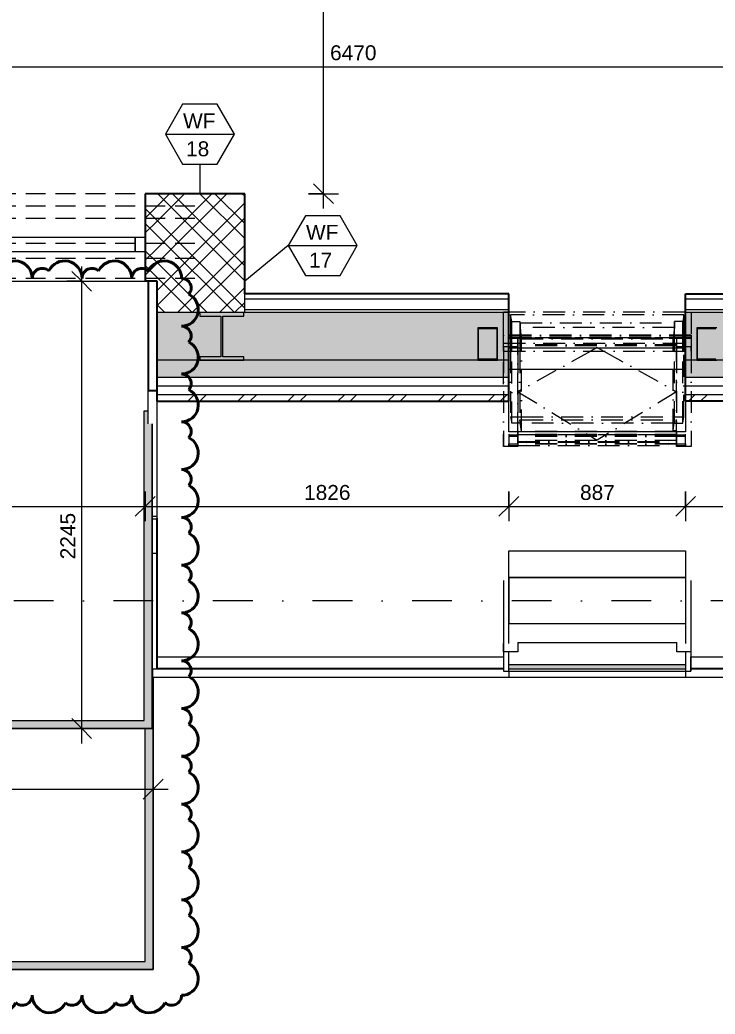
# Model space of a CAD drawing. Header units: millimetres. Extents: x -2204 to 40828, y -3577 to 13817.
# Drawn here: x 11476 to 14967, y -2074 to 2918 of the extents above; entities that cross this region are included whole.
import ezdxf

# ---------------------------------------------------------------- set-up
doc = ezdxf.new("R2010")
doc.units = ezdxf.units.MM
for name, pattern in [('HA_Dash_3mm-S1mm', [150, 100, -50]), ('HA_DashDot_10mm-S3mm', [500, 200, -150, 0, -150]), ('HA_DashDot_4mm', [200, 110, -45, 0, -45])]:
    doc.linetypes.add(name, pattern=pattern)
for name, color, linetype, lineweight in [('A-____-____-DIMS', 9, 'Continuous', 5), ('A-____-____-DIMS-50', 9, 'Continuous', 5), ('A-AREA-____-OTLN', 9, 'Continuous', 5), ('A-DETL-____-THIN', 9, 'Continuous', 9), ('A-FLOR-____-OTLN', 9, 'Continuous', 9), ('A-FLOR-HRAL-OTLN', 9, 'Continuous', 9), ('A-GENM-____-HDLN', 9, 'HA_Dash_3mm-S1mm', 9), ('A-GENM-____-OTLN', 9, 'Continuous', 9), ('A-GLAZ-____-OTLN', 9, 'Continuous', 5), ('A-GLAZ-CURT-MCUT', 9, 'Continuous', 5), ('A-GLAZ-CURT-OTLN', 9, 'Continuous', 5), ('A-GLAZ-CWMG-MCUT', 9, 'Continuous', 5), ('A-GLAZ-CWMG-OTLN', 9, 'Continuous', 5), ('A-ROOF-____-MCUT', 9, 'Continuous', 25), ('A-ROOF-____-OTLN', 9, 'Continuous', 9), ('A-ROOF-____-PATT', 9, 'Continuous', 25), ('A-WALL-____-MCUT', 9, 'Continuous', 9), ('A-WALL-____-OTLN', 9, 'Continuous', 9), ('A-WALL-____-PATT', 9, 'Continuous', 25), ('G-____-____-TEXT', 9, 'Continuous', 5), ('G-____-REVC-OTLN', 9, 'Continuous', 40), ('S-BEAM-____-MCUT', 9, 'Continuous', 25), ('S-GRID-____-OTLN', 9, 'Continuous', 5)]:
    doc.layers.add(name, color=color, linetype=linetype, lineweight=lineweight)
doc.styles.add('Arial_1', font='arial.ttf', dxfattribs={"height": 75})
doc.dimstyles.new('Inner_Dimensions', dxfattribs={"dimscale": 304.8, "dimtxt": 76.519455, "dimasz": 0.328084, "dimexe": 0.246063, "dimexo": 0.0625, "dimgap": 0.032808, "dimtad": 1, "dimdec": 0, "dimzin": 0, "dimdsep": 46, "dimtxsty": 'Arial_1', "dimblk1": 'OBLIQUE', "dimblk2": 'OBLIQUE', "dimsah": 1, "dimcen": 0.09, "dimdle": 0.246063, "dimazin": 0, "dimtfac": 1, "dimtdec": 4, "dimtix": 1, "dimtmove": 2, "dimatfit": 3, "dimfxl": 0.246063, "dimfxlon": 1, "dimtvp": 1, "dimtolj": 1, "dimtzin": 0, "dimlwd": 9, "dimlwe": 9, "dimarcsym": 2})
doc.dimstyles.new('Inner_Dimensions_1', dxfattribs={"dimscale": 304.8, "dimtxt": 76.519455, "dimasz": 0.328084, "dimexe": 0.246063, "dimexo": 0.0625, "dimgap": 0.032808, "dimtad": 1, "dimdec": 0, "dimzin": 0, "dimdsep": 46, "dimtxsty": 'Arial_1', "dimblk1": 'OBLIQUE', "dimblk2": 'OBLIQUE', "dimsah": 1, "dimcen": 0.09, "dimdle": 0.246063, "dimazin": 0, "dimtfac": 1, "dimtdec": 4, "dimtix": 1, "dimtmove": 0, "dimatfit": 3, "dimfxl": 0.246063, "dimfxlon": 1, "dimtvp": 1, "dimtolj": 1, "dimtzin": 0, "dimlwd": 9, "dimlwe": 9, "dimarcsym": 2})
pattern_1 = [(45, (0, 0), (-106.066, 106.066), []), (45, (75, 0), (-106.066, 106.066), []), (315, (0, 0), (106.066, 106.066), []), (315, (75, 0), (106.066, 106.066), [])]
pattern_2 = [(0, (0, 0), (58.594, 33.829), [39.062, -78.125]), (120, (0, 0), (-58.593773, 33.82939), [39.063, -78.125]), (60, (0, 0), (0.000227, 67.65839), [0, -78.125, 39.063, 0])]

# ---------------------------------------------------------------- blocks, each defined once
blk = doc.blocks.new('181_D_1_2_XXX_00_STA_211108_detached_rvt-1-DSP_3NP-A')
at = {"layer": 'S-BEAM-____-MCUT', "color": 250, "lineweight": 18}
for p, q in [((12600, 1447.9), (12380, 1447.9)), ((12380, 1447.9), (12380, 1430.5)), ((12600, 1430.5), (12600, 1447.9)), ((12380, 1430.5), (12485.3, 1430.5)), ((12485.3, 1430.5), (12485.3, 1226.7)), ((12494.8, 1226.7), (12494.8, 1430.5)), ((12494.8, 1430.5), (12600, 1430.5)), ((13874.7, 1371.8), (13774.7, 1371.8)), ((13774.7, 1371.8), (13774.7, 1209.2)), ((13778.7, 1367.5), (13870.7, 1367.5)), ((13778.7, 1213.5), (13778.7, 1367.5)), ((13870.7, 1367.5), (13870.7, 1213.5)), ((13874.7, 1209.2), (13874.7, 1371.8)), ((14974.7, 1371.8), (14874.7, 1371.8)), ((14874.7, 1371.8), (14874.7, 1209.2)), ((14878.7, 1367.5), (14970.7, 1367.5)), ((14878.7, 1213.5), (14878.7, 1367.5)), ((12485.3, 1226.7), (12380, 1226.7)), ((12380, 1226.7), (12380, 1209.3)), ((12380, 1209.3), (12600, 1209.3)), ((12600, 1226.7), (12494.8, 1226.7)), ((12600, 1209.3), (12600, 1226.7)), ((13774.7, 1209.2), (13874.7, 1209.2)), ((13870.7, 1213.5), (13778.7, 1213.5)), ((14874.7, 1209.2), (14974.7, 1209.2)), ((14970.7, 1213.5), (14878.7, 1213.5))]:
    blk.add_line(p, q, dxfattribs=at)
blk = doc.blocks.new('Roof-Windows_VELUX_VFE - VFE size 940x1370 _PK38__67_26-2206238-DSP_3NP-A')
at = {"layer": 'A-GLAZ-____-OTLN'}
for p, q in [((470, 235), (-470, 235)), ((-470, -220.2), (-470, 235)), ((470, -220.2), (470, 235)), ((-470, 137.5), (-399.6, 137.5)), ((-470, 96.6), (-470, 137.5)), ((-399.6, 137.5), (-399.6, 90.9)), ((399.6, 137.5), (470, 137.5)), ((399.6, 90.9), (399.6, 137.5)), ((470, 137.5), (470, 96.6)), ((399.6, 90.9), (-399.6, 90.9)), ((443.7, -3.7), (-443.7, -3.7)), ((-443.7, -235), (443.7, -235))]:
    blk.add_line(p, q, dxfattribs=at)
blk = doc.blocks.new('Top Rail Type - Top Rail_Internal_-1473487-DSP_3NP-A')
at = {"layer": 'A-FLOR-HRAL-OTLN'}
for points in [[(12145, -1850), (12145, -385), (12142.5, -385), (12142.5, -362.5), (12140, -362.5), (12140, -640), (12105, -640), (12105, -1810)], [(8455, -1850), (8495, -1810), (8495, -640), (8455, -640), (8455, -1007.9)], [(8455, -1850), (12145, -1850), (12105, -1810), (8495, -1810)]]:
    blk.add_hatch(color=256, dxfattribs=at).paths.add_polyline_path(points)
for p, q in [((12145, -385), (12145, -1850)), ((8455, -1850), (8455, -640)), ((8495, -640), (8495, -1810)), ((12105, -1810), (12105, -640)), ((8495, -1810), (12105, -1810)), ((12145, -1850), (8455, -1850))]:
    blk.add_line(p, q, dxfattribs=at)
blk = doc.blocks.new('Top Rail Type - Top Rail_Internal_-V6-DSP_3NP-A')
at = {"layer": 'A-FLOR-HRAL-OTLN'}
for p, q in [((12145, -1850), (12145, -385)), ((8455, -640), (8455, -1850)), ((8495, -640), (8495, -1810)), ((12105, -1810), (12105, -640)), ((8495, -1810), (12105, -1810)), ((8455, -1850), (12145, -1850))]:
    blk.add_line(p, q, dxfattribs=at)
blk = doc.blocks.new('Top Rail Type - Top Rail_Internal_-1473658-DSP_3NP-A')
at = {"layer": 'A-FLOR-HRAL-OTLN'}
for points in [[(8445, -640), (8485, -600), (8485, 954.5), (8465, 954.5), (8465, 889.9), (8445, 889.9), (8445, -536.3)], [(12140, -640), (12140, 889.9), (12120, 889.9), (12120, 954.5), (12100, 954.5), (12100, -600)], [(8445, -640), (12140, -640), (12100, -600), (8485, -600)]]:
    blk.add_hatch(color=256, dxfattribs=at).paths.add_polyline_path(points)
for p, q in [((8465, 954.5), (8485, 954.5)), ((8485, 954.5), (8485, -600)), ((12100, 954.5), (12120, 954.5)), ((12100, -600), (12100, 954.5)), ((8445, -640), (8445, 889.9)), ((12140, 889.9), (12140, -640)), ((12140, -640), (8445, -640)), ((8485, -600), (12100, -600))]:
    blk.add_line(p, q, dxfattribs=at)
blk = doc.blocks.new('Top Rail Type - Top Rail_Internal_-V9-DSP_3NP-A')
at = {"layer": 'A-FLOR-HRAL-OTLN'}
for p, q in [((8485, 954.5), (8465, 954.5)), ((8485, 954.5), (8485, -600)), ((12100, 954.5), (12120, 954.5)), ((12100, -600), (12100, 954.5)), ((8445, 889.9), (8445, -640)), ((12140, -640), (12140, 889.9)), ((8445, -640), (12140, -640)), ((8485, -600), (12100, -600))]:
    blk.add_line(p, q, dxfattribs=at)
blk = doc.blocks.new('Systémový panel - Sklo-1774441-DSP_3NP-A')
at = {"layer": 'A-GLAZ-CURT-MCUT'}
for p, q in [((789.375, 70), (-789.375, 70)), ((-789.375, 70), (-789.375, 0)), ((789.375, 0), (789.375, 70)), ((-789.375, 0), (789.375, 0))]:
    blk.add_line(p, q, dxfattribs=at)
blk = doc.blocks.new('Obdélníková příčel - 50x70mm EXT-1499829-DSP_3NP-A')
at = {"layer": 'A-GLAZ-CWMG-MCUT'}
for p, q in [((0, 0), (-50, 0)), ((-50, 0), (-50, -70)), ((0, -70), (0, 0)), ((-50, -70), (0, -70))]:
    blk.add_line(p, q, dxfattribs=at)
blk = doc.blocks.new('Roof-Windows_VELUX_GLL_1061 - PK08-V19-DSP_3NP-A')
at = {"layer": 'A-GLAZ-____-OTLN', "color": 253, "linetype": 'HA_DashDot_4mm'}
for p, q in [((13904, 1451.4), (14846, 1451.4)), ((13904, 1334.7), (13904, 1451.4)), ((14846, 1451.4), (14846, 1334.7)), ((13904, 1322.2), (13904, 1334.7)), ((14846, 1334.7), (13904, 1334.7)), ((13904, 1318.2), (13904, 1322.2)), ((14846, 1322.2), (13904, 1322.2)), ((13904, 1294.8), (13904, 1318.2)), ((14846, 1318.2), (13904, 1318.2)), ((14846, 1334.7), (14846, 1322.2)), ((14846, 1322.2), (14846, 1318.2)), ((14846, 1318.2), (14846, 1294.8)), ((13904, 1254.4), (13904, 1294.8)), ((13904, 1294.8), (14846, 1294.8)), ((13904, 1254.4), (13904, 775.7)), ((13904, 1254.4), (14846, 1254.4)), ((13976.9, 1254.4), (13976.9, 775.7)), ((14342.2, 1254.4), (13976.9, 1050.5)), ((14407.8, 1254.4), (14773.4, 1050.3)), ((14773.4, 1254.4), (14773.4, 775.7)), ((14846, 1294.8), (14846, 1254.4)), ((14846, 1254.4), (14846, 775.7)), ((13976.9, 1050.1), (14375, 807.1)), ((14773.4, 1050.3), (14375, 807.1)), ((13976.9, 801), (14773.4, 801)), ((13976.9, 775.7), (13904, 775.7)), ((13976.9, 796.6), (14773.4, 796.6)), ((14773.4, 788.9), (13976.9, 788.9)), ((13976.9, 780.4), (14773.4, 780.4)), ((14846, 775.7), (14773.4, 775.7))]:
    blk.add_line(p, q, dxfattribs=at)
at = {"layer": 'A-GLAZ-____-OTLN', "color": 31, "linetype": 'HA_DashDot_4mm'}
for p, q in [((13904, 1334.7), (13904, 1451.4)), ((14846, 1451.4), (14846, 1334.7)), ((14810.3, 1436.6), (13940, 1436.6)), ((13940, 1436.6), (13940, 1334.7)), ((13945.4, 1403), (13940, 1436.6)), ((13945.4, 1334.7), (13945.4, 1403)), ((13945.4, 1403), (13987, 1403)), ((13987, 1403), (13987, 1334.7)), ((13987, 1403), (13987.7, 1397)), ((14763, 1403.5), (14762.2, 1397)), ((14804.7, 1403.5), (14763, 1403.5)), ((14763, 1334.7), (14763, 1403.5)), ((14810.3, 1436.6), (14804.7, 1403.5)), ((14804.7, 1334.7), (14804.7, 1403.5)), ((14810.3, 1334.7), (14810.3, 1436.6)), ((13987.7, 1397), (13987.7, 1373.6)), ((13987.7, 1397), (14762.2, 1397)), ((13987.7, 1373.6), (13991.9, 1334.7)), ((14762.2, 1373.6), (13987.7, 1373.6)), ((14762.2, 1373.6), (14758, 1334.7)), ((14762.2, 1397), (14762.2, 1373.6)), ((13904, 1334.7), (13904, 1330.7)), ((13904, 1330.7), (13904, 1334.7)), ((13904, 1275.7), (13904, 1330.7)), ((14846, 1330.7), (13904, 1330.7)), ((13940, 1330.7), (13940, 1275.7)), ((13945.4, 1275.7), (13945.4, 1330.7)), ((13976.6, 1321.5), (14773.4, 1321.5)), ((13976.6, 1286.5), (13976.6, 1321.5)), ((13976.9, 1321.5), (13976.9, 1286.5)), ((14773.4, 1321.5), (13976.9, 1321.5)), ((13987, 1330.7), (13987, 1321.5)), ((13992.4, 1330.7), (13993.4, 1321.5)), ((14757.6, 1330.7), (14756.6, 1321.5)), ((14763, 1321.5), (14763, 1330.7)), ((14773.4, 1321.5), (14773.4, 1286.5)), ((14773.4, 1321.5), (14773.4, 1286.5)), ((14804.7, 1275.7), (14804.7, 1330.7)), ((14810.3, 1275.7), (14810.3, 1330.7)), ((14846, 1334.7), (14846, 1330.7)), ((14846, 1330.7), (14846, 1334.7)), ((14846, 1330.7), (14846, 1275.7)), ((13976.9, 1275.7), (13904, 1275.7)), ((13904, 1275.7), (13904, 1254.4)), ((13904, 1275.7), (13904, 1254.4)), ((13904, 1089.3), (13904, 1254.4)), ((13940, 1254.4), (13940, 925.2)), ((13945.4, 892.3), (13945.4, 1254.4)), ((13976.6, 1286.5), (13976.6, 1275.7)), ((14773.4, 1286.5), (13976.6, 1286.5)), ((13976.6, 1254.4), (13976.6, 801)), ((13976.9, 1286.5), (13976.9, 1280.8)), ((14773.4, 1286.5), (13976.9, 1286.5)), ((13976.9, 1280.8), (13976.9, 1275.7)), ((14773.4, 1280.8), (13976.9, 1280.8)), ((13976.9, 1275.7), (13976.9, 1254.4)), ((13994, 850.9), (13994, 1254.4)), ((14375, 1272.7), (14342.2, 1254.4)), ((14375, 1272.7), (14407.8, 1254.4)), ((14756.4, 855), (14756.4, 1254.4)), ((14773.4, 1286.5), (14773.4, 1280.8)), ((14773.4, 1275.7), (14773.4, 1286.5)), ((14773.4, 1280.8), (14773.4, 1275.7)), ((14846, 1275.7), (14773.4, 1275.7)), ((14773.4, 1275.7), (14773.4, 1254.4)), ((14773.4, 801), (14773.4, 1254.4)), ((14804.7, 892.8), (14804.7, 1254.4)), ((14810.3, 925.2), (14810.3, 1254.4)), ((14846, 1254.4), (14846, 1275.7)), ((14846, 1275.7), (14846, 1254.4)), ((14846, 1254.4), (14846, 1089.3)), ((13940, 925.2), (13976.6, 925.2)), ((13940, 925.2), (13945.4, 892.3)), ((13994, 925.2), (14756.4, 925.2)), ((13994, 909.7), (14756.4, 909.7)), ((14773.4, 925.2), (14810.3, 925.2)), ((14804.7, 892.8), (14810.3, 925.2)), ((13976.6, 892.3), (13945.4, 892.3)), ((14773.4, 850.9), (13994, 850.9)), ((14773.4, 855), (14756.4, 855)), ((14773.4, 892.8), (14804.7, 892.8)), ((13904, 775.7), (13904, 838)), ((13931.3, 838), (13931.3, 789.5)), ((13931.3, 833.7), (13931.3, 832.6)), ((13931.3, 832.6), (13931.3, 826.7)), ((13976.6, 832.6), (13931.3, 832.6)), ((13931.3, 826.7), (13931.3, 789.5)), ((13976.6, 826.7), (13931.3, 826.7)), ((13976.9, 836), (14773.4, 836)), ((14773.4, 836), (13976.9, 836)), ((13976.9, 796.6), (13976.9, 801)), ((14818.7, 832.6), (14773.4, 832.6)), ((14818.7, 826.7), (14773.4, 826.7)), ((14773.4, 796.6), (14773.4, 801)), ((14818.7, 789.5), (14818.7, 838)), ((14818.7, 832.6), (14818.7, 833.7)), ((14818.7, 826.7), (14818.7, 832.6)), ((14818.7, 789.5), (14818.7, 826.7)), ((14846, 838), (14846, 775.7)), ((13931.3, 789.5), (13976.9, 789.5)), ((13931.3, 780.4), (13931.3, 789.5)), ((13931.3, 780.4), (13976.9, 780.4)), ((13931.3, 780.4), (13931.3, 780.4)), ((13976.9, 788.9), (13976.9, 796.6)), ((13976.9, 788.9), (13976.9, 775.7)), ((14773.4, 787.1), (13976.9, 787.1)), ((14773.4, 796.6), (14773.4, 788.9)), ((14773.4, 789.5), (14818.7, 789.5)), ((14773.4, 775.7), (14773.4, 788.9)), ((14773.4, 780.4), (14818.7, 780.4)), ((14818.7, 789.5), (14818.7, 780.4)), ((14818.7, 780.4), (14818.7, 780.4))]:
    blk.add_line(p, q, dxfattribs=at)
at = {"layer": 'A-GLAZ-____-OTLN', "color": 7, "linetype": 'HA_DashDot_4mm'}
for p, q in [((13904, 1330.7), (13904, 1334.7)), ((13940, 1334.7), (13940, 1330.7)), ((13945.4, 1330.7), (13945.4, 1334.7)), ((13976.6, 1275.7), (13976.6, 1321.5)), ((13976.9, 1321.5), (13976.9, 1275.7)), ((13987, 1334.7), (13987, 1330.7)), ((13987, 1321.5), (13987, 1318.2)), ((13987, 1318.1), (13987, 1254.4)), ((13991.9, 1334.7), (13992.4, 1330.7)), ((13993.4, 1321.5), (13994, 1315.7)), ((13994, 1254.4), (13994, 1315.7)), ((13994, 1315.7), (14773.4, 1315.7)), ((14756.5, 1321.4), (14756.4, 1320.1)), ((14756.4, 1320.1), (14773.4, 1320.1)), ((14756.4, 1315.7), (14756.4, 1320.1)), ((14756.4, 1254.4), (14756.4, 1315.7)), ((14758, 1334.7), (14757.6, 1330.7)), ((14763, 1330.7), (14763, 1334.7)), ((14763, 1320.1), (14763, 1321.4)), ((14763, 1254.4), (14763, 1315.7)), ((14773.4, 1315.7), (14773.4, 1321.5)), ((14773.4, 1321.5), (14773.4, 1275.7)), ((14773.4, 1320.1), (14773.4, 1315.7)), ((14773.4, 1320.1), (14773.4, 1315.7)), ((14773.4, 1315.7), (14773.4, 1275.7)), ((14804.7, 1330.7), (14804.7, 1334.7)), ((14810.3, 1330.7), (14810.3, 1334.7)), ((14846, 1334.7), (14846, 1330.7)), ((13904, 1254.4), (13904, 1275.7)), ((13940, 1275.7), (13940, 1254.4)), ((13945.4, 1254.4), (13945.4, 1275.7)), ((13976.6, 1275.7), (13976.6, 1254.4)), ((13976.6, 1254.4), (13976.6, 1275.7)), ((13976.6, 836), (13976.6, 1254.4)), ((13976.9, 1275.7), (13976.9, 1254.4)), ((13976.9, 1254.4), (13976.9, 836)), ((13987, 1254.4), (13987, 909.7)), ((14763, 892.8), (14763, 1254.4)), ((14773.4, 1275.7), (14773.4, 1254.4)), ((14773.4, 1254.4), (14773.4, 1275.7)), ((14773.4, 1275.7), (14773.4, 1254.4)), ((14773.4, 1254.4), (14773.4, 855)), ((14773.4, 1254.4), (14773.4, 836)), ((14804.7, 1254.4), (14804.7, 1275.7)), ((14810.3, 1254.4), (14810.3, 1275.7)), ((14846, 1275.7), (14846, 1254.4)), ((13976.9, 925.2), (13994, 925.2)), ((13987, 909.7), (13994, 909.7)), ((13994, 850.9), (13987, 909.7)), ((14756.4, 925.2), (14773.4, 925.2)), ((14756.4, 909.7), (14762.9, 909.7)), ((14756.4, 855), (14762.9, 909.7)), ((14762.9, 909.7), (14762.9, 892.3)), ((13989.1, 892.3), (13976.9, 892.3)), ((13994, 892.3), (13989.1, 892.3)), ((14756.4, 892.3), (13994, 892.3)), ((14760.8, 892.3), (14756.4, 892.3)), ((14762.9, 892.3), (14760.8, 892.3)), ((14762.9, 892.3), (14763, 892.8)), ((14763, 892.8), (14773.4, 892.8)), ((14773.4, 850.9), (14773.4, 855)), ((14773.4, 836), (14773.4, 850.9)), ((13976.6, 836), (13976.6, 801)), ((13976.9, 801), (13976.9, 836)), ((14773.4, 832.6), (13976.9, 832.6)), ((14773.4, 826.7), (13976.9, 826.7)), ((13976.9, 800.8), (13976.9, 806.1)), ((13976.9, 806.1), (13976.9, 801)), ((14773.4, 806.1), (13976.9, 806.1)), ((13976.9, 801), (13976.9, 788.9)), ((13976.9, 796.9), (13976.9, 800.8)), ((14773.4, 801), (14773.4, 836)), ((14773.4, 836), (14773.4, 801)), ((14773.4, 806.1), (14773.4, 800.8)), ((14773.4, 801), (14773.4, 806.1)), ((14773.4, 788.9), (14773.4, 801)), ((14773.4, 800.8), (14773.4, 796.9)), ((13931.3, 789.5), (13931.3, 787.1)), ((13931.3, 787.1), (13931.3, 785.8)), ((13976.9, 787.1), (13931.3, 787.1)), ((13931.3, 785.8), (13931.3, 784.5)), ((13931.3, 783.8), (13931.3, 782.5)), ((13931.3, 782.5), (13931.3, 781.8)), ((13931.3, 781.8), (13931.3, 780.8)), ((13931.3, 780.8), (13931.3, 780.6)), ((13931.3, 780.6), (13931.3, 780.4)), ((13976.9, 789.5), (13976.9, 796.6)), ((13976.9, 789.5), (13976.9, 788.9)), ((14773.4, 796.6), (14773.4, 789.5)), ((14773.4, 788.9), (14773.4, 789.5)), ((14818.7, 787.1), (14773.4, 787.1)), ((14818.7, 787.1), (14818.7, 789.5)), ((14818.7, 785.8), (14818.7, 787.1)), ((14818.7, 784.5), (14818.7, 785.8)), ((14818.7, 783.1), (14818.7, 783.8)), ((14818.7, 781.8), (14818.7, 783.1)), ((14818.7, 781.3), (14818.7, 781.8)), ((14818.7, 780.6), (14818.7, 781.3)), ((14818.7, 780.4), (14818.7, 780.6))]:
    blk.add_line(p, q, dxfattribs=at)
at = {"layer": 'A-GLAZ-____-OTLN', "color": 10, "linetype": 'HA_DashDot_4mm'}
blk.add_line((14763, 1315.7), (14763, 1320.1), dxfattribs=at)
blk = doc.blocks.new('TB_Porotherm KPVarioUNI_3000mm - TB_Porotherm KPVarioUNI_3000mm-2008209-DSP_3NP-A')
at = {"layer": 'A-GENM-____-HDLN'}
for p, q in [((-1500, 205), (1500, 205)), ((-1500, 105), (1500, 105)), ((-1500, 30), (1500, 30)), ((-100, 0), (100, 0)), ((-1500, -95), (1500, -95)), ((-1500, -157.5), (1500, -157.5)), ((-1500, -220), (1500, -220))]:
    blk.add_line(p, q, dxfattribs=at)
blk = doc.blocks.new('Railing - Railing-2181638-DSP_3NP-A')
at = {"layer": 'A-FLOR-HRAL-OTLN'}
blk.add_hatch(color=256, dxfattribs=at).paths.add_polyline_path([(14818.7, -340), (14818.7, -320), (13931.3, -320), (13931.3, -340), (14784.6, -340)])
for p, q in [((14818.7, -320), (13931.3, -320)), ((13931.3, -340), (14818.7, -340))]:
    blk.add_line(p, q, dxfattribs=at)
blk = doc.blocks.new('DIMBLOCK5-DSP_3NP-A')
at = {"layer": 'A-____-____-DIMS-50', "lineweight": 9}
for p, q in [((9605, 2757.7), (9605, 2607.7)), ((9605, 2682.7), (9605, 2757.7)), ((16075, 2757.7), (16075, 2607.7)), ((16075, 2682.7), (16075, 2757.7)), ((9605, 2682.7), (9655, 2732.7)), ((16075, 2682.7), (16125, 2732.7)), ((9605, 2682.7), (9555, 2632.7)), ((9605, 2682.7), (16075, 2682.7)), ((16075, 2682.7), (16025, 2632.7))]:
    blk.add_line(p, q, dxfattribs=at)
at = {"layer": 'A-____-____-DIMS-50', "color": 0, "lineweight": 9, "insert": (13033.4, 2790.1), "char_height": 75, "width": 276.883, "attachment_point": 1, "line_spacing_factor": 0.941778, "style": 'Arial_1'}
blk.add_mtext('6470', dxfattribs=at)
blk = doc.blocks.new('_Oblique')
at = {"color": 0, "linetype": 'ByBlock', "lineweight": -2}
blk.add_line((-0.5, -0.5), (0.5, 0.5), dxfattribs=at)
blk = doc.blocks.new('DIMBLOCK125-DSP_3NP-A')
at = {"layer": 'A-____-____-DIMS-50', "lineweight": 9}
for p, q in [((9605, 550.1), (9605, 400.1)), ((9605, 475.1), (9605, 550.1)), ((12105, 550.1), (12105, 400.1)), ((12105, 475.1), (12105, 550.1)), ((9605, 475.1), (9655, 525.1)), ((12105, 475.1), (12155, 525.1)), ((9605, 475.1), (9555, 425.1)), ((9605, 475.1), (12105, 475.1)), ((12105, 475.1), (12055, 425.1))]:
    blk.add_line(p, q, dxfattribs=at)
at = {"layer": 'A-____-____-DIMS-50', "color": 0, "lineweight": 9, "insert": (10739.6, 582.4), "char_height": 75, "width": 276.883, "attachment_point": 1, "line_spacing_factor": 0.941778, "style": 'Arial_1'}
blk.add_mtext('2500', dxfattribs=at)
blk = doc.blocks.new('DIMBLOCK126-DSP_3NP-A')
at = {"layer": 'A-____-____-DIMS-50', "lineweight": 9}
for p, q in [((12105, 550.1), (12105, 400.1)), ((12105, 475.1), (12105, 550.1)), ((13931.3, 550.1), (13931.3, 400.1)), ((13931.3, 475.1), (13931.3, 550.1)), ((12105, 475.1), (12155, 525.1)), ((13931.3, 475.1), (13981.3, 525.1)), ((12105, 475.1), (12055, 425.1)), ((12105, 475.1), (13931.3, 475.1)), ((13931.3, 475.1), (13881.3, 425.1))]:
    blk.add_line(p, q, dxfattribs=at)
at = {"layer": 'A-____-____-DIMS-50', "color": 0, "lineweight": 9, "insert": (12902.8, 582.4), "char_height": 75, "width": 276.883, "attachment_point": 1, "line_spacing_factor": 0.941778, "style": 'Arial_1'}
blk.add_mtext('1826', dxfattribs=at)
blk = doc.blocks.new('DIMBLOCK127-DSP_3NP-A')
at = {"layer": 'A-____-____-DIMS-50', "lineweight": 9}
for p, q in [((13931.3, 550.1), (13931.3, 400.1)), ((13931.3, 475.1), (13931.3, 550.1)), ((14818.7, 550.1), (14818.7, 400.1)), ((14818.7, 475.1), (14818.7, 550.1)), ((13931.3, 475.1), (13981.3, 525.1)), ((14818.7, 475.1), (14868.7, 525.1)), ((13931.3, 475.1), (13881.3, 425.1)), ((13931.3, 475.1), (14818.7, 475.1)), ((14818.7, 475.1), (14768.7, 425.1))]:
    blk.add_line(p, q, dxfattribs=at)
at = {"layer": 'A-____-____-DIMS-50', "color": 0, "lineweight": 9, "insert": (14288.5, 582.4), "char_height": 75, "width": 207.662, "attachment_point": 1, "line_spacing_factor": 0.941778, "style": 'Arial_1'}
blk.add_mtext('887', dxfattribs=at)
blk = doc.blocks.new('DIMBLOCK128-DSP_3NP-A')
at = {"layer": 'A-____-____-DIMS-50', "lineweight": 9}
for p, q in [((14818.7, 550.1), (14818.7, 400.1)), ((14818.7, 475.1), (14818.7, 550.1)), ((16580, 550.1), (16580, 400.1)), ((16580, 475.1), (16580, 550.1)), ((14818.7, 475.1), (14868.7, 525.1)), ((16580, 475.1), (16630, 525.1)), ((14818.7, 475.1), (14768.7, 425.1)), ((14818.7, 475.1), (16580, 475.1)), ((16580, 475.1), (16530, 425.1))]:
    blk.add_line(p, q, dxfattribs=at)
at = {"layer": 'A-____-____-DIMS-50', "color": 0, "lineweight": 9, "insert": (15584, 582.4), "char_height": 75, "width": 276.883, "attachment_point": 1, "line_spacing_factor": 0.941778, "style": 'Arial_1'}
blk.add_mtext('1761', dxfattribs=at)
blk = doc.blocks.new('DIMBLOCK219-DSP_3NP-A')
at = {"layer": 'A-____-____-DIMS-50', "lineweight": 9}
for p, q in [((13000.8, 4725), (12950.8, 4775)), ((12925.8, 4725), (13075.8, 4725)), ((13000.8, 4725), (12925.8, 4725)), ((13000.8, 1970), (13000.8, 4725)), ((13000.8, 4725), (13050.8, 4675)), ((13000.8, 2045), (12950.8, 2095)), ((12925.8, 2045), (13075.8, 2045)), ((13000.8, 2045), (12925.8, 2045)), ((13000.8, 2045), (13050.8, 1995))]:
    blk.add_line(p, q, dxfattribs=at)
at = {"layer": 'A-____-____-DIMS-50', "color": 0, "lineweight": 9, "insert": (12893.4, 3269.6), "char_height": 75, "width": 276.883, "attachment_point": 1, "rotation": 90, "line_spacing_factor": 0.941778, "style": 'Arial_1'}
blk.add_mtext('2680', dxfattribs=at)
blk = doc.blocks.new('DIMBLOCK228-DSP_3NP-A')
at = {"layer": 'A-____-____-DIMS-50', "lineweight": 9}
for p, q in [((8455, -869.8), (8455, -1019.8)), ((8455, -944.8), (8455, -869.8)), ((8455, -944.8), (8505, -894.8)), ((12145, -869.8), (12145, -1019.8)), ((12145, -944.8), (12145, -869.8)), ((12145, -944.8), (12195, -894.8)), ((8380, -944.8), (12220, -944.8)), ((8455, -944.8), (8405, -994.8)), ((12145, -944.8), (12095, -994.8))]:
    blk.add_line(p, q, dxfattribs=at)
at = {"layer": 'A-____-____-DIMS-50', "color": 0, "lineweight": 9, "insert": (10184.6, -837.4), "char_height": 75, "width": 276.883, "attachment_point": 1, "line_spacing_factor": 0.941778, "style": 'Arial_1'}
blk.add_mtext('3690', dxfattribs=at)
blk = doc.blocks.new('DIMBLOCK230-DSP_3NP-A')
at = {"layer": 'A-____-____-DIMS-50', "lineweight": 9}
for p, q in [((11786.3, 1605), (11736.3, 1655)), ((11786.3, -715), (11786.3, 1680)), ((11711.3, 1605), (11861.3, 1605)), ((11786.3, 1605), (11711.3, 1605)), ((11786.3, 1605), (11836.3, 1555)), ((11786.3, -640), (11736.3, -590)), ((11711.3, -640), (11861.3, -640)), ((11786.3, -640), (11711.3, -640)), ((11786.3, -640), (11836.3, -690))]:
    blk.add_line(p, q, dxfattribs=at)
at = {"layer": 'A-____-____-DIMS-50', "color": 0, "lineweight": 9, "insert": (11679, 209.1), "char_height": 75, "width": 276.883, "attachment_point": 1, "rotation": 90, "line_spacing_factor": 0.941778, "style": 'Arial_1'}
blk.add_mtext('2245', dxfattribs=at)
blk = doc.blocks.new('Family - ___-2286879-DSP_3NP-A')
at = {"layer": 'G-____-REVC-OTLN'}
for centre, radius, start, end in [((8450.375, 1620), 87.5, 0, 154.791235), ((8700.375, 1620), 87.5, 0, 154.791235), ((8950.375, 1620), 87.5, 0, 154.791235), ((9200.375, 1620), 87.5, 0, 154.791235), ((9450.375, 1620), 87.5, 0, 154.791235), ((9700.375, 1620), 87.5, 0, 154.791235), ((9950.375, 1620), 87.5, 0, 154.791235), ((10200.375, 1620), 87.5, 0, 154.791235), ((10450.375, 1620), 87.5, 0, 154.791235), ((10700.375, 1620), 87.5, 0, 154.791235), ((10950.375, 1620), 87.5, 0, 154.791235), ((11200.375, 1620), 87.5, 0, 154.791235), ((11450.375, 1620), 87.5, 0, 154.791235), ((11700.375, 1620), 87.5, 0, 154.791235), ((11950.375, 1620), 87.5, 0, 154.791235), ((12200.375, 1620), 87.5, 0, 154.791235), ((8337.875, 1620), 50, 48.189685, 180), ((8587.875, 1620), 50, 48.189685, 180), ((8837.875, 1620), 50, 48.189685, 180), ((9087.875, 1620), 50, 48.189685, 180), ((9337.875, 1620), 50, 48.189685, 180), ((9587.875, 1620), 50, 48.189685, 180), ((9837.875, 1620), 50, 48.189685, 180), ((10087.875, 1620), 50, 48.189685, 180), ((10337.875, 1620), 50, 48.189685, 180), ((10587.875, 1620), 50, 48.189685, 180), ((10837.875, 1620), 50, 48.189685, 180), ((11087.875, 1620), 50, 48.189685, 180), ((11337.875, 1620), 50, 48.189685, 180), ((11587.875, 1620), 50, 48.189685, 180), ((11837.875, 1620), 50, 48.189685, 180), ((12087.875, 1620), 50, 48.189685, 180), ((8287.875, 1536), 84, 90, 244.791235), ((12287.875, 1572), 48, 318.189685, 90), ((12287.875, 1464), 84, 270, 64.791235), ((8287.875, 1428), 48, 138.189685, 270), ((8287.875, 1296), 84, 90, 244.791235), ((12287.875, 1332), 48, 318.189685, 90), ((12287.875, 1224), 84, 270, 64.791235), ((8287.875, 1188), 48, 138.189685, 270), ((8287.875, 1056), 84, 90, 244.791235), ((12287.875, 1092), 48, 318.189685, 90), ((12287.875, 984), 84, 270, 64.791235), ((8287.875, 948), 48, 138.189685, 270), ((8287.875, 816), 84, 90, 244.791235), ((12287.875, 852), 48, 318.189685, 90), ((12287.875, 744), 84, 270, 64.791235), ((8287.875, 708), 48, 138.189685, 270), ((8287.875, 576), 84, 90, 244.791235), ((12287.875, 612), 48, 318.189685, 90), ((12287.875, 504), 84, 270, 64.791235), ((8287.875, 468), 48, 138.189685, 270), ((8287.875, 336), 84, 90, 244.791235), ((12287.875, 372), 48, 318.189685, 90), ((12287.875, 264), 84, 270, 64.791235), ((8287.875, 228), 48, 138.189685, 270), ((8287.875, 96), 84, 90, 244.791235), ((12287.875, 132), 48, 318.189685, 90), ((12287.875, 24), 84, 270, 64.791235), ((8287.875, -12), 48, 138.189685, 270), ((8287.875, -144), 84, 90, 244.791235), ((12287.875, -108), 48, 318.189685, 90), ((12287.875, -216), 84, 270, 64.791235), ((8287.875, -252), 48, 138.189685, 270), ((8287.875, -384), 84, 90, 244.791235), ((12287.875, -348), 48, 318.189685, 90), ((12287.875, -456), 84, 270, 64.791235), ((8287.875, -492), 48, 138.189685, 270), ((8287.875, -624), 84, 90, 244.791235), ((12287.875, -588), 48, 318.189685, 90), ((12287.875, -696), 84, 270, 64.791235), ((8287.875, -732), 48, 138.189685, 270), ((8287.875, -864), 84, 90, 244.791235), ((12287.875, -828), 48, 318.189685, 90), ((12287.875, -936), 84, 270, 64.791235), ((8287.875, -972), 48, 138.189685, 270), ((8287.875, -1104), 84, 90, 244.791235), ((12287.875, -1068), 48, 318.189685, 90), ((12287.875, -1176), 84, 270, 64.791235), ((8287.875, -1212), 48, 138.189685, 270), ((8287.875, -1344), 84, 90, 244.791235), ((12287.875, -1308), 48, 318.189685, 90), ((12287.875, -1416), 84, 270, 64.791235), ((8287.875, -1452), 48, 138.189685, 270), ((8287.875, -1584), 84, 90, 244.791235), ((12287.875, -1548), 48, 318.189685, 90), ((12287.875, -1656), 84, 270, 64.791235), ((8287.875, -1692), 48, 138.189685, 270), ((8287.875, -1824), 84, 90, 244.791235), ((12287.875, -1788), 48, 318.189685, 90), ((12287.875, -1896), 84, 270, 64.791235), ((8287.875, -1932), 48, 138.189685, 270), ((8375.375, -1980), 87.5, 180, 334.791235), ((8487.875, -1980), 50, 228.189685, 360), ((8625.375, -1980), 87.5, 180, 334.791235), ((8737.875, -1980), 50, 228.189685, 360), ((8875.375, -1980), 87.5, 180, 334.791235), ((8987.875, -1980), 50, 228.189685, 0), ((9125.375, -1980), 87.5, 180, 334.791235), ((9237.875, -1980), 50, 228.189685, 360), ((9375.375, -1980), 87.5, 180, 334.791235), ((9487.875, -1980), 50, 228.189685, 360), ((9625.375, -1980), 87.5, 180, 334.791235), ((9737.875, -1980), 50, 228.189685, 360), ((9875.375, -1980), 87.5, 180, 334.791235), ((9987.875, -1980), 50, 228.189685, 0), ((10125.375, -1980), 87.5, 180, 334.791235), ((10237.875, -1980), 50, 228.189685, 360), ((10375.375, -1980), 87.5, 180, 334.791235), ((10487.875, -1980), 50, 228.189685, 360), ((10625.375, -1980), 87.5, 180, 334.791235), ((10737.875, -1980), 50, 228.189685, 360), ((10875.375, -1980), 87.5, 180, 334.791235), ((10987.875, -1980), 50, 228.189685, 0), ((11125.375, -1980), 87.5, 180, 334.791235), ((11237.875, -1980), 50, 228.189685, 360), ((11375.375, -1980), 87.5, 180, 334.791235), ((11487.875, -1980), 50, 228.189685, 360), ((11625.375, -1980), 87.5, 180, 334.791235), ((11737.875, -1980), 50, 228.189685, 360), ((11875.375, -1980), 87.5, 180, 334.791235), ((11987.875, -1980), 50, 228.189685, 0), ((12125.375, -1980), 87.5, 180, 334.791235), ((12237.875, -1980), 50, 228.189685, 360)]:
    blk.add_arc(centre, radius, start, end, dxfattribs=at)

msp = doc.modelspace()

# ---------------------------------------------------------------- hatches: boundary and pattern name
at = {"layer": 'A-ROOF-____-PATT', "lineweight": 5}
h = msp.add_hatch(dxfattribs=at)
h.set_pattern_fill('FP_2', color=256, style=0, pattern_type=2)
h.set_pattern_definition(pattern_2)
h.paths.add_polyline_path([(22147.8, 1209.3), (22208.7, 1447.9), (19135, 1447.9), (19135, 1209.3), (22012.9, 1209.3)])
h.paths.add_polyline_path([(-97.2, 1209.3), (1870, 1209.3), (1870, 1447.9), (-340, 1447.9), (-340, 1209.3)])
h.paths.add_polyline_path([(4490, 1209.3), (5786.3, 1209.3), (5786.3, 1447.9), (4490, 1447.9), (4490, 1350.2)])
h.paths.add_polyline_path([(6701, 1209.3), (8420, 1209.3), (8420, 1447.9), (6673.7, 1447.9), (6673.7, 1209.3)])
h.paths.add_polyline_path([(16515, 1209.3), (16515, 1447.9), (14818.7, 1447.9), (14818.7, 1209.3), (16060.2, 1209.3)])
h.paths.add_polyline_path([(12165, 1209.3), (13931.3, 1209.3), (13931.3, 1447.9), (12165, 1447.9), (12165, 1350.2)])
h = msp.add_hatch(dxfattribs=at)
h.set_pattern_fill('FP_2', color=256, style=0, pattern_type=2)
h.set_pattern_definition(pattern_2)
h.paths.add_polyline_path([(22012.9, 1122.6), (22125.7, 1122.6), (22147.8, 1209.3), (19135, 1209.3), (19135, 1122.6), (21162.5, 1122.6)])
h.paths.add_polyline_path([(-97.2, 1122.6), (1870, 1122.6), (1870, 1209.3), (-340, 1209.3), (-340, 1122.6)])
h.paths.add_polyline_path([(4490, 1122.6), (5786.3, 1122.6), (5786.3, 1209.3), (4490, 1209.3)])
h.paths.add_polyline_path([(16515, 1122.6), (16515, 1209.3), (14818.7, 1209.3), (14818.7, 1122.6), (16060.2, 1122.6)])
h.paths.add_polyline_path([(6673.7, 1122.6), (8420, 1122.6), (8420, 1209.3), (6673.7, 1209.3)])
h.paths.add_polyline_path([(13931.3, 1122.6), (13931.3, 1209.3), (12165, 1209.3), (12165, 1122.6), (13904, 1122.6)])
h = msp.add_hatch(dxfattribs=at)
h.set_pattern_fill('FP_8', color=256, style=0, pattern_type=2)
h.set_pattern_definition([(45, (0, 0), (-125.7236, 125.7236), []), (45, (0, 190.5), (-125.7236, 125.7236), [])])
h.paths.add_polyline_path([(22012.9, 1003.3), (22095.3, 1003.3), (22103.6, 1035.8), (19135, 1035.8), (19135, 1003.3), (21162.5, 1003.3)])
h.paths.add_polyline_path([(12165, 1003.3), (13931.3, 1003.3), (13931.3, 1035.8), (12165, 1035.8)])
h.paths.add_polyline_path([(-385, 1003.3), (1870, 1003.3), (1870, 1035.8), (-340, 1035.8), (-340, 1023.2), (-385, 1023.2)])
h.paths.add_polyline_path([(4490, 1003.3), (5786.3, 1003.3), (5786.3, 1035.8), (4490, 1035.8)])
h.paths.add_polyline_path([(16060.2, 1003.3), (16515, 1003.3), (16515, 1035.8), (14818.7, 1035.8), (14818.7, 1003.3), (15209.8, 1003.3)])
h.paths.add_polyline_path([(6673.7, 1003.3), (8420, 1003.3), (8420, 1035.8), (6673.7, 1035.8)])
at = {"layer": 'A-WALL-____-PATT', "lineweight": 5}
h = msp.add_hatch(dxfattribs=at)
h.set_pattern_fill('FP_3', color=256, style=0, pattern_type=2)
h.set_pattern_definition(pattern_1)
h.paths.add_polyline_path([(8420, 1605), (8454.8, 1605), (8454.8, 2045), (8420, 2045), (8420, 1821.9)])
h.paths.add_polyline_path([(9354.8, 1605), (9605, 1605), (9605, 2045), (9354.8, 2045), (9354.8, 1821.9)])
h.paths.add_polyline_path([(12165, 1605), (12165, 2045), (12105, 2045), (12105, 1605)])
h = msp.add_hatch(dxfattribs=at)
h.set_pattern_fill('FP_3', color=256, style=0, pattern_type=2)
h.set_pattern_definition(pattern_1)
h.paths.add_polyline_path([(12605, 1447.9), (12605, 2045), (12165, 2045), (12165, 1447.9)])

# ---------------------------------------------------------------- linework, layer by layer
at = {"layer": 'A-AREA-____-OTLN', "lineweight": 25}
msp.add_line((12165, -337.5), (12165, 416.6), dxfattribs=at)
at = {"layer": 'A-DETL-____-THIN'}
for p, q in [((12293.2, 2494), (12206.6, 2344)), ((12466.4, 2494), (12293.2, 2494)), ((12553, 2344), (12466.4, 2494)), ((12206.6, 2344), (12293.2, 2194)), ((12206.6, 2344), (12553, 2344)), ((12466.4, 2194), (12553, 2344)), ((12293.2, 2194), (12466.4, 2194)), ((12379.8, 2194), (12379.8, 2044)), ((12910.4, 1934.6), (12823.8, 1784.6)), ((13083.6, 1934.6), (12910.4, 1934.6)), ((13170.2, 1784.6), (13083.6, 1934.6)), ((12823.8, 1784.6), (12605, 1605)), ((12823.8, 1784.6), (12910.4, 1634.6)), ((12823.8, 1784.6), (13170.2, 1784.6)), ((13083.6, 1634.6), (13170.2, 1784.6)), ((12910.4, 1634.6), (13083.6, 1634.6))]:
    msp.add_line(p, q, dxfattribs=at)
at = {"layer": 'A-FLOR-____-OTLN'}
msp.add_line((9605, 1605), (12105, 1605), dxfattribs=at)
at = {"layer": 'A-ROOF-____-MCUT'}
for p, q in [((13931.3, 1542.7), (12605, 1542.7)), ((13931.3, 1003.3), (13931.3, 1542.7)), ((14818.7, 1542.7), (16075, 1542.7)), ((14818.7, 1003.3), (14818.7, 1542.7)), ((12165, 1003.3), (12165, 1057.5)), ((12165, 1003.3), (13931.3, 1003.3)), ((16515, 1003.3), (14818.7, 1003.3))]:
    msp.add_line(p, q, dxfattribs=at)
at = {"layer": 'A-ROOF-____-MCUT', "lineweight": 9}
for p, q in [((13931.3, 1515.6), (12605, 1515.6)), ((16075, 1515.6), (14818.7, 1515.6)), ((13931.3, 1447.9), (12165, 1447.9)), ((13931.3, 1461.4), (12605, 1461.4)), ((16075, 1461.4), (14818.7, 1461.4)), ((16515, 1447.9), (14818.7, 1447.9)), ((13931.3, 1209.3), (12165, 1209.3)), ((16515, 1209.3), (14818.7, 1209.3)), ((13931.3, 1122.6), (12165, 1122.6)), ((16515, 1122.6), (14818.7, 1122.6)), ((13931.3, 1079.2), (12165, 1079.2)), ((16515, 1079.2), (14818.7, 1079.2)), ((13931.3, 1035.8), (12165, 1035.8)), ((16515, 1035.8), (14818.7, 1035.8))]:
    msp.add_line(p, q, dxfattribs=at)
at = {"layer": 'A-ROOF-____-OTLN'}
for p, q in [((13931.3, 1270.7), (13976.6, 1270.7)), ((13976.9, 1270.7), (14773.4, 1270.7)), ((14773.4, 1270.7), (14818.7, 1270.7)), ((13976.6, 1162.6), (13931.3, 1162.6)), ((14773.4, 1162.6), (13976.9, 1162.6)), ((14818.7, 1162.6), (14773.4, 1162.6)), ((12165, -280), (12165, 1003.3)), ((13931.3, 848.9), (13931.3, 1003.3)), ((14818.7, 1003.3), (14818.7, 848.9)), ((13976.6, 848.9), (13931.3, 848.9)), ((14773.4, 848.9), (13976.9, 848.9)), ((14818.7, 848.9), (14773.4, 848.9)), ((13931.3, -214.1), (13931.3, 252.4)), ((13931.3, 252.4), (14818.7, 252.4)), ((14818.7, 252.4), (14818.7, -214.1)), ((12165, -280), (13905, -280)), ((13905, -280), (13905, -352.5)), ((13931.3, -352.5), (13931.3, -255)), ((14818.7, -255), (14818.7, -352.5)), ((14845, -352.5), (14845, -280)), ((14845, -280), (16515, -280)), ((13905, -352.5), (13931.3, -352.5)), ((14818.7, -352.5), (14845, -352.5))]:
    msp.add_line(p, q, dxfattribs=at)
at = {"layer": 'A-WALL-____-MCUT', "lineweight": 25}
for p, q in [((12105, 2045), (12105, 1605)), ((12605, 2045), (12105, 2045)), ((12605, 1542.7), (12605, 2045)), ((12165, 1605), (12105, 1605)), ((12120, 1605), (12120, 1057.5)), ((12165, 1057.5), (12165, 1605)), ((12120, 1057.5), (12165, 1057.5))]:
    msp.add_line(p, q, dxfattribs=at)
at = {"layer": 'A-WALL-____-MCUT'}
msp.add_line((12605, 1447.9), (12605, 1542.7), dxfattribs=at)
at = {"layer": 'A-WALL-____-OTLN'}
for p, q in [((12120, 889.9), (12120, 1057.5)), ((12165, 425), (12140, 425)), ((12165, 410), (12140, 410)), ((12140, 240.3), (12165, 240.3)), ((13931.3, 117.5), (14818.7, 117.5)), ((13932.1, -113.8), (13932.1, 117.5)), ((14817.9, 117.5), (14817.9, -113.8)), ((12165, -280), (12165, -340)), ((12142.5, -340), (13905, -340)), ((12142.5, -340), (12142.5, -385)), ((12165, -337.5), (13905, -337.5)), ((14845, -337.5), (16515, -337.5)), ((14845, -340), (16555, -340)), ((12142.5, -362.5), (12140, -362.5)), ((16555, -385), (12142.5, -385)), ((13932.1, -352.5), (13931.3, -352.5)), ((13932.1, -385), (13932.1, -352.5)), ((14818.7, -352.5), (14817.9, -352.5)), ((14817.9, -352.5), (14817.9, -385))]:
    msp.add_line(p, q, dxfattribs=at)
at = {"layer": 'S-GRID-____-OTLN', "linetype": 'HA_DashDot_10mm-S3mm', "lineweight": 9}
msp.add_line((24647.7, 0), (-416.4, 0), dxfattribs=at)

# ---------------------------------------------------------------- block references
at = {"lineweight": 5}
msp.add_blockref('181_D_1_2_XXX_00_STA_211108_detached_rvt-1-DSP_3NP-A', (0, 0), dxfattribs=at)
at = {"layer": 'A-FLOR-HRAL-OTLN'}
for name in ['Top Rail Type - Top Rail_Internal_-1473658-DSP_3NP-A', 'Top Rail Type - Top Rail_Internal_-V9-DSP_3NP-A', 'Railing - Railing-2181638-DSP_3NP-A', 'Top Rail Type - Top Rail_Internal_-1473487-DSP_3NP-A', 'Top Rail Type - Top Rail_Internal_-V6-DSP_3NP-A']:
    msp.add_blockref(name, (0, 0), dxfattribs=at)
at = {"layer": 'A-GENM-____-OTLN', "rotation": 180}
msp.add_blockref('TB_Porotherm KPVarioUNI_3000mm - TB_Porotherm KPVarioUNI_3000mm-2008209-DSP_3NP-A', (10855, 1825), dxfattribs=at)
at = {"layer": 'A-GLAZ-____-OTLN', "color": 253, "linetype": 'HA_DashDot_4mm'}
msp.add_blockref('Roof-Windows_VELUX_GLL_1061 - PK08-V19-DSP_3NP-A', (0, 0), dxfattribs=at)
at = {"layer": 'A-GLAZ-____-OTLN', "rotation": 180}
msp.add_blockref('Roof-Windows_VELUX_VFE - VFE size 940x1370 _PK38__67_26-2206238-DSP_3NP-A', (14375, -117.5), dxfattribs=at)
at = {"layer": 'A-GLAZ-CURT-OTLN', "rotation": 180}
msp.add_blockref('Systémový panel - Sklo-1774441-DSP_3NP-A', (11265.6, 1825), dxfattribs=at)
at = {"layer": 'A-GLAZ-CWMG-OTLN'}
msp.add_blockref('Obdélníková příčel - 50x70mm EXT-1499829-DSP_3NP-A', (12105, 1825), dxfattribs=at)
at = {"layer": 'G-____-REVC-OTLN'}
msp.add_blockref('Family - ___-2286879-DSP_3NP-A', (0, 0), dxfattribs=at)

# ---------------------------------------------------------------- texts
at = {"layer": 'G-____-____-TEXT', "color": 7, "lineweight": 9, "char_height": 75, "attachment_point": 1, "style": 'Arial_1'}
for s, insert, width in [('WF', (12295.2, 2448), 208.439), ('18', (12310.2, 2308), 144.304), ('WF', (12912.4, 1888.6), 208.439), ('17', (12927.4, 1748.6), 144.304)]:
    msp.add_mtext(s, dxfattribs=dict(at, insert=insert, width=width))

# ---------------------------------------------------------------- dimensions: what is measured, and where the dimension line sits
at = {"layer": 'A-____-____-DIMS', "lineweight": 9}
dim = msp.add_linear_dim(base=(13000.8, 4725), p1=(12925.8, 2045), p2=(12925.8, 4725), angle=90, dimstyle='Inner_Dimensions_1', override={"dimpost": '<>', "dimfxl": 2680}, dxfattribs=at)
dim.commit()
dim.dimension.update_dxf_attribs({"geometry": 'DIMBLOCK219-DSP_3NP-A', "text_midpoint": (12952.5, 3385)})
dim = msp.add_linear_dim(base=(16075, 2682.7), p1=(9605, 2757.7), p2=(16075, 2757.7), dimstyle='Inner_Dimensions', override={"dimpost": '<>', "dimfxl": 6470}, dxfattribs=at)
dim.commit()
dim.dimension.update_dxf_attribs({"geometry": 'DIMBLOCK5-DSP_3NP-A', "text_midpoint": (13171.9, 2740.1), "dimtype": 160})
dim = msp.add_linear_dim(base=(11786.3, 1605), p1=(11711.3, -640), p2=(11711.3, 1605), angle=90, dimstyle='Inner_Dimensions', override={"dimpost": '<>', "dimfxl": 2245}, dxfattribs=at)
dim.commit()
dim.dimension.update_dxf_attribs({"geometry": 'DIMBLOCK230-DSP_3NP-A', "text_midpoint": (11729, 347.6), "dimtype": 160, "text_rotation": 90})
for base, p1, p2, override, picture, middle in [((12105, 475.1), (9605, 550.1), (12105, 550.1), {"dimpost": '<>', "dimfxl": 2500}, 'DIMBLOCK125-DSP_3NP-A', (10855, 523.4)), ((13931.3, 475.1), (12105, 550.1), (13931.3, 550.1), {"dimpost": '<>', "dimfxl": 1826.30294}, 'DIMBLOCK126-DSP_3NP-A', (13018.2, 523.4)), ((14818.7, 475.1), (13931.3, 550.1), (14818.7, 550.1), {"dimpost": '<>', "dimfxl": 887.394121}, 'DIMBLOCK127-DSP_3NP-A', (14375, 523.4)), ((16580, 475.1), (14818.7, 550.1), (16580, 550.1), {"dimpost": '<>', "dimfxl": 1761.30294}, 'DIMBLOCK128-DSP_3NP-A', (15699.3, 523.4)), ((12145, -944.8), (8455, -869.8), (12145, -869.8), {"dimpost": '<>', "dimfxl": 3690}, 'DIMBLOCK228-DSP_3NP-A', (10300, -896.5))]:
    dim = msp.add_linear_dim(base=base, p1=p1, p2=p2, dimstyle='Inner_Dimensions_1', override=override, dxfattribs=at)
    dim.commit()
    dim.dimension.update_dxf_attribs({"geometry": picture, "text_midpoint": middle})

doc.saveas('drawing.dxf')
